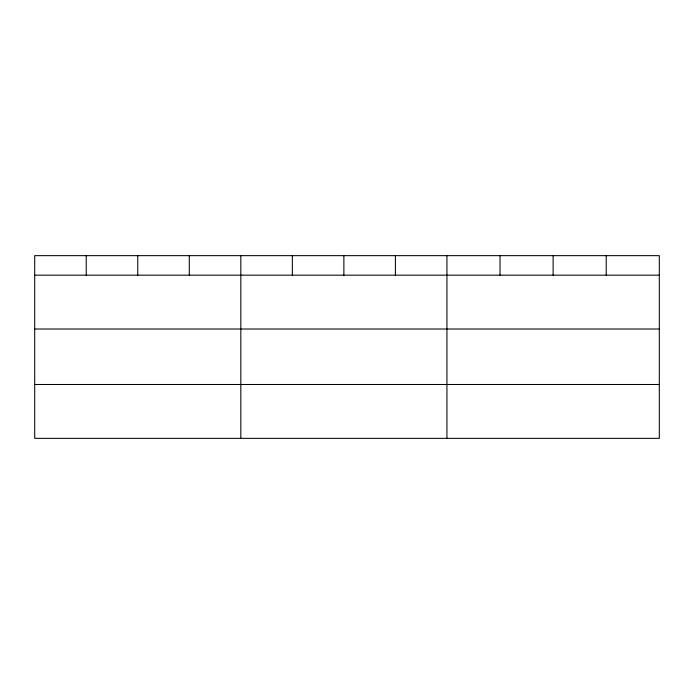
<?xml version="1.0" encoding="UTF-8"?>
<svg xmlns="http://www.w3.org/2000/svg" width="694" height="694" viewBox="0 0 694 694"><rect width="100%" height="100%" fill="white"/><g stroke="black" fill="none" stroke-linecap="round" stroke-linejoin="round"><path stroke-width="1.04" d="M659.3 329.017L659.3 255.652L34.7 255.652L34.7 438.348L659.3 438.348L659.3 329.017L34.7 329.017M34.7 275.162L659.3 275.162M34.7 384.493L659.3 384.493M606.209 255.652L606.209 275.162M553.118 255.652L553.118 275.162M500.027 255.652L500.027 275.162M446.936 255.652L446.936 438.348M395.407 255.652L395.407 275.162M343.877 255.652L343.877 275.162M292.348 255.652L292.348 275.162M240.818 255.652L240.818 438.348M189.288 255.652L189.288 275.162M137.759 255.652L137.759 275.162M86.23 255.652L86.23 275.162"/></g></svg>
